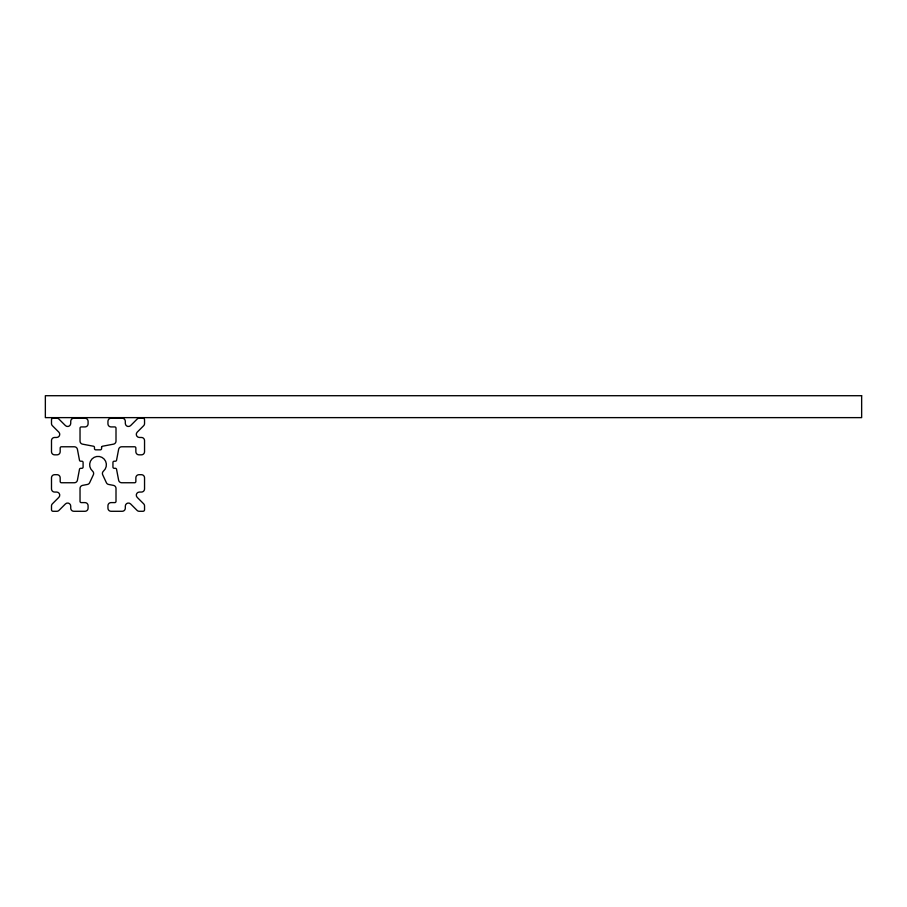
<?xml version="1.0" encoding="UTF-8"?>
<svg xmlns="http://www.w3.org/2000/svg" width="907" height="907" viewBox="0 0 907 907"><rect width="100%" height="100%" fill="white"/><g stroke="black" fill="none" stroke-linecap="round" stroke-linejoin="round"><path stroke-width="1.36" d="M101.573 447.298L101.573 448.602A1.236 1.236 0 0 1 100.326 449.838L95.723 449.838A1.236 1.236 0 0 1 94.475 448.602L94.464 447.298A1.236 1.236 0 0 0 93.602 446.255L82.56 444.158A3.106 3.106 0 0 1 80.031 441.108L80.031 428.172A1.236 1.236 0 0 1 81.279 426.925L84.997 426.925A3.106 3.106 0 0 0 88.092 423.83L88.092 421.347A3.106 3.106 0 0 0 84.997 418.24L73.83 418.24A3.106 3.106 0 0 0 70.735 421.347L70.735 423.41A3.106 3.106 0 0 1 65.44 425.598L58.989 419.147A3.106 3.106 0 0 0 56.79 418.24L53.048 418.24A1.553 1.553 0 0 0 51.495 419.794L51.495 423.535A3.106 3.106 0 0 0 52.413 425.734L58.853 432.174A3.106 3.106 0 0 1 56.665 437.469L54.601 437.469A3.106 3.106 0 0 0 51.495 440.575L51.495 451.743A3.106 3.106 0 0 0 54.601 454.838L57.084 454.838A3.106 3.106 0 0 0 60.179 451.743L60.179 448.013A1.236 1.236 0 0 1 61.427 446.777L74.363 446.777A3.106 3.106 0 0 1 77.412 449.305L79.476 460.212A1.236 1.236 0 0 0 80.7 461.221L81.857 461.221A1.236 1.236 0 0 1 83.093 462.457L83.093 467.071A1.236 1.236 0 0 1 81.857 468.307L80.553 468.318A1.236 1.236 0 0 0 79.51 469.18L77.412 480.234A3.106 3.106 0 0 1 74.363 482.751L61.427 482.751A1.236 1.236 0 0 1 60.179 481.515L60.179 477.785A3.106 3.106 0 0 0 57.084 474.69L54.601 474.69A3.106 3.106 0 0 0 51.495 477.785L51.495 488.952A3.106 3.106 0 0 0 54.601 492.059L56.665 492.059A3.106 3.106 0 0 1 58.853 497.353L52.413 503.793A3.106 3.106 0 0 0 51.495 505.993L51.495 509.734A1.553 1.553 0 0 0 53.048 511.287L56.79 511.287A3.106 3.106 0 0 0 58.989 510.38L65.44 503.929A3.106 3.106 0 0 1 70.735 506.129L70.735 508.181A3.106 3.106 0 0 0 73.83 511.287L84.997 511.287A3.106 3.106 0 0 0 88.092 508.181L88.092 505.698A3.106 3.106 0 0 0 84.997 502.603L81.279 502.603A1.236 1.236 0 0 1 80.031 501.367L80.031 488.42A3.106 3.106 0 0 1 82.56 485.381L87.412 484.451A3.106 3.106 0 0 0 89.646 482.717L93.353 474.78A3.106 3.106 0 0 0 92.559 471.118A8.378 8.378 0 0 1 91.958 458.999A8.378 8.378 0 0 1 104.09 458.999A8.378 8.378 0 0 1 103.477 471.118A3.106 3.106 0 0 0 102.695 474.78L106.391 482.717A3.106 3.106 0 0 0 108.625 484.451L113.488 485.381A3.106 3.106 0 0 1 116.005 488.42L116.005 501.367A1.236 1.236 0 0 1 114.77 502.603L111.051 502.603A3.106 3.106 0 0 0 107.944 505.698L107.944 508.181A3.106 3.106 0 0 0 111.051 511.287L122.218 511.287A3.106 3.106 0 0 0 125.313 508.181L125.313 506.129A3.106 3.106 0 0 1 130.608 503.929L137.059 510.38A3.106 3.106 0 0 0 139.247 511.287L142.989 511.287A1.553 1.553 0 0 0 144.542 509.734L144.542 505.993A3.106 3.106 0 0 0 143.635 503.793L137.184 497.353A3.106 3.106 0 0 1 139.383 492.059L141.447 492.059A3.106 3.106 0 0 0 144.542 488.952L144.542 477.785A3.106 3.106 0 0 0 141.447 474.69L138.964 474.69A3.106 3.106 0 0 0 135.857 477.785L135.857 481.515A1.236 1.236 0 0 1 134.621 482.751L121.685 482.751A3.106 3.106 0 0 1 118.636 480.234L116.527 469.18A1.236 1.236 0 0 0 115.348 468.307L114.191 468.307A1.236 1.236 0 0 1 112.944 467.071L112.944 462.457A1.236 1.236 0 0 1 114.191 461.221L115.484 461.21A1.236 1.236 0 0 0 116.527 460.348L118.636 449.305A3.106 3.106 0 0 1 121.685 446.777L134.621 446.777A1.236 1.236 0 0 1 135.857 448.013L135.857 451.743A3.106 3.106 0 0 0 138.964 454.838L141.447 454.838A3.106 3.106 0 0 0 144.542 451.743L144.542 440.575A3.106 3.106 0 0 0 141.447 437.469L139.383 437.469A3.106 3.106 0 0 1 137.184 432.174L143.635 425.734A3.106 3.106 0 0 0 144.542 423.535L144.542 419.794A1.553 1.553 0 0 0 142.989 418.24L139.247 418.24A3.106 3.106 0 0 0 137.059 419.147L130.608 425.598A3.106 3.106 0 0 1 125.313 423.41L125.313 421.347A3.106 3.106 0 0 0 122.218 418.24L111.051 418.24A3.106 3.106 0 0 0 107.944 421.347L107.944 423.83A3.106 3.106 0 0 0 111.051 426.925L114.77 426.925A1.236 1.236 0 0 1 116.005 428.172L116.005 441.108A3.106 3.106 0 0 1 113.488 444.158L102.582 446.221A1.236 1.236 0 0 0 101.573 447.298M861.65 395.713L45.35 395.713L45.35 417.628L861.65 417.628L861.65 395.713"/></g></svg>
